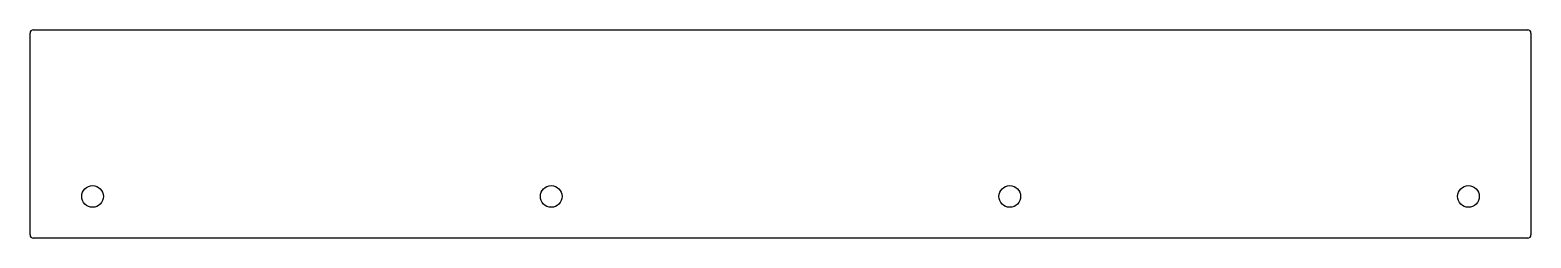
# Model space of a CAD drawing. Header units: millimetres. Extents: x -229 to 229, y -32 to 32.
import ezdxf

# ---------------------------------------------------------------- set-up
doc = ezdxf.new("R2010")
doc.units = ezdxf.units.MM
doc.layers.add('Sketch001', color=7, linetype='CONTINUOUS')

msp = doc.modelspace()

# ---------------------------------------------------------------- linework, layer by layer
at = {"layer": 'Sketch001'}
for p, q in [((-228.6, -30.75), (-228.6, 30.75)), ((-227.6, 31.75), (227.6, 31.75)), ((228.6, 30.75), (228.6, -30.75)), ((227.6, -31.75), (-227.6, -31.75))]:
    msp.add_line(p, q, dxfattribs=at)
for centre in [(-209.55, -19.05), (-69.85, -19.05), (69.85, -19.05), (209.55, -19.05)]:
    msp.add_circle(centre, 3.3, dxfattribs=at)
for centre, start, end in [((-227.6, 30.75), 90, -180), ((227.6, 30.75), 0, 90), ((-227.6, -30.75), 180, -90), ((227.6, -30.75), -90, 0)]:
    msp.add_arc(centre, 1, start, end, dxfattribs=at)

doc.saveas('drawing.dxf')
